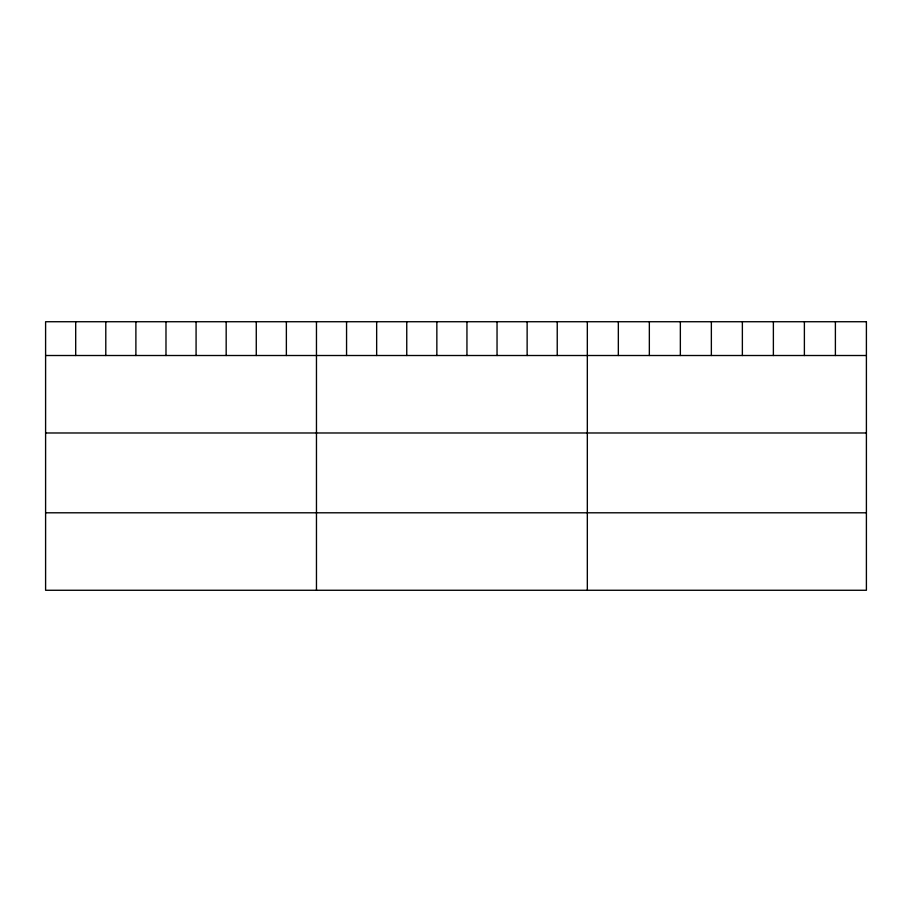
<?xml version="1.0" encoding="UTF-8"?>
<svg xmlns="http://www.w3.org/2000/svg" width="912" height="912" viewBox="0 0 912 912"><rect width="100%" height="100%" fill="white"/><g stroke="black" fill="none" stroke-linecap="round" stroke-linejoin="round"><path stroke-width="1.37" d="M45.6 355.509L866.4 355.509M45.6 432.983L866.4 432.983M45.6 512.795L866.4 512.795M835.392 321.731L835.392 355.509M804.384 321.731L804.384 355.509M773.376 321.731L773.376 355.509M742.368 321.731L742.368 355.509M711.36 321.731L711.36 355.509M680.352 321.731L680.352 355.509M649.344 321.731L649.344 355.509M618.336 321.731L618.336 355.509M587.328 321.731L587.328 590.269M557.232 321.731L557.232 355.509M527.136 321.731L527.136 355.509M497.04 321.731L497.04 355.509M466.944 321.731L466.944 355.509M436.848 321.731L436.848 355.509M406.752 321.731L406.752 355.509M376.656 321.731L376.656 355.509M346.56 321.731L346.56 355.509M316.464 321.731L316.464 590.269M286.368 321.731L286.368 355.509M256.272 321.731L256.272 355.509M226.176 321.731L226.176 355.509M196.08 321.731L196.08 355.509M165.984 321.731L165.984 355.509M135.888 321.731L135.888 355.509M105.792 321.731L105.792 355.509M75.696 321.731L75.696 355.509M866.4 321.731L45.6 321.731L45.6 590.269L866.4 590.269L866.4 321.731"/></g></svg>
